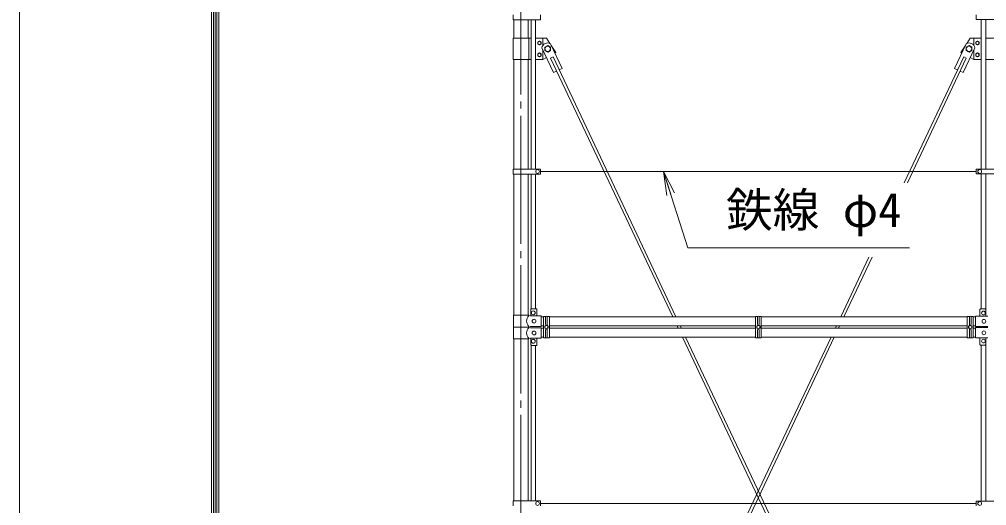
# Model space of a CAD drawing. Units: millimetres, scale not verified. Extents: x -12600 to 12600, y -8910 to 8910.
# Drawn here: x -12600 to -8526, y -1734 to 314 of the extents above; entities that cross this region are included whole.
import ezdxf
from ezdxf.enums import TextEntityAlignment as Align

# ---------------------------------------------------------------- set-up
doc = ezdxf.new("R2010")
doc.units = ezdxf.units.MM
doc.header["$LTSCALE"] = 30
doc.linetypes.add('LONG_CHAIN', pattern=[21, 18, -1, 1, -1])
for name, color, linetype, lineweight in [('0-0_D-TTL', 7, 'Continuous', 9), ('0-3_D-STR1', 1, 'Continuous', 9), ('0-6_D-BMK', 2, 'LONG_CHAIN', 9), ('0-7_D-STR3', 3, 'Continuous', 9), ('0-A_0', 7, 'Continuous', 9), ('0-D_D-STR-TXT', 7, 'Continuous', 9)]:
    doc.layers.add(name, color=color, linetype=linetype, lineweight=lineweight)
doc.styles.add('ＭＳ ゴシック', font='')
doc.styles.get('ＭＳ ゴシック').set_extended_font_data('MS Gothic')

# ---------------------------------------------------------------- blocks, each defined once
blk = doc.blocks.new('_Open')
at = {"layer": '0-A_0'}
blk.add_line((-30, 5), (0, 0), dxfattribs=at)
blk.add_lwpolyline([(-30, -5), (0, 0), (-30, 0)], dxfattribs=at)

msp = doc.modelspace()

# ---------------------------------------------------------------- linework, layer by layer
at = {"layer": '0-0_D-TTL', "color": 2}
msp.add_lwpolyline([(-12600, 8910), (12600, 8910), (12600, -8910), (-12600, -8910)], close=True, dxfattribs=at)
at = {"layer": '0-0_D-TTL'}
for points in [[(-11790, 8250), (11790, 8250), (11790, -8250), (-11790, -8250)], [(-11782.5, 8242.5), (11782.5, 8242.5), (11782.5, -8242.5), (-11782.5, -8242.5)], [(-11775, 8235), (11775, 8235), (11775, -8235), (-11775, -8235)], [(-11767.5, 8227.5), (11767.5, 8227.5), (11767.5, -8227.5), (-11767.5, -8227.5)], [(-11760, 8220), (11760, 8220), (11760, -8220), (-11760, -8220)]]:
    msp.add_lwpolyline(points, close=True, dxfattribs=at)
at = {"layer": '0-3_D-STR1'}
for p, q in [((-10517.36, 234.57), (-10517.36, 312.78)), ((-10456.86, 234.57), (-10456.86, 312.78)), ((-10517.36, -316.22), (-10517.36, 144.57)), ((-10456.86, -316.22), (-10456.86, 144.57)), ((-10517.36, -931.72), (-10517.36, -337.22)), ((-10456.86, -931.72), (-10456.86, -337.22)), ((-10402.11, -938.62), (-10392.11, -938.62)), ((-10402.11, -976.72), (-10392.11, -976.72)), ((-10367.11, -938.62), (-9499.61, -938.62)), ((-10367.11, -976.72), (-9499.61, -976.72)), ((-9474.61, -938.62), (-8607.11, -938.62)), ((-9474.61, -976.72), (-8607.11, -976.72)), ((-8582.11, -938.62), (-8572.11, -938.62)), ((-8582.11, -976.72), (-8572.11, -976.72)), ((-10402.11, -986.72), (-10392.11, -986.72)), ((-10367.11, -986.72), (-9499.61, -986.72)), ((-9474.61, -986.72), (-8607.11, -986.72)), ((-8582.11, -986.72), (-8572.11, -986.72)), ((-10517.36, -1714.22), (-10517.36, -1031.72)), ((-10456.86, -1714.22), (-10456.86, -1031.72)), ((-10402.11, -1024.82), (-10392.11, -1024.82)), ((-10367.11, -1024.82), (-9499.61, -1024.82)), ((-9474.61, -1024.82), (-8607.11, -1024.82)), ((-8582.11, -1024.82), (-8572.11, -1024.82))]:
    msp.add_line(p, q, dxfattribs=at)
at = {"layer": '0-6_D-BMK'}
for p, q in [((-10487.11, 3688.28), (-10487.11, -4776.72)), ((-10487.11, -312.2), (-10487.11, -352.98))]:
    msp.add_line(p, q, dxfattribs=at)
at = {"layer": '0-7_D-STR3'}
for p, q in [((-10519.91, 333.78), (-10519.91, 312.78)), ((-10405.11, 333.78), (-10405.11, 312.78)), ((-8569.61, 333.58), (-8569.61, 312.98)), ((-10519.91, 312.78), (-10405.11, 312.78)), ((-10444.61, -316.22), (-10444.61, 312.78)), ((-10425.61, -316.22), (-10425.61, 312.78)), ((-8569.61, 312.98), (-8404.61, 312.98)), ((-8548.61, 312.98), (-8548.61, -316.42)), ((-8529.61, 312.98), (-8529.61, -316.42)), ((-10519.66, 234.57), (-10519.66, 144.57)), ((-10444.61, 234.57), (-10519.66, 234.57)), ((-10454.56, 234.57), (-10454.56, 144.57)), ((-10379.56, 234.57), (-10425.61, 234.57)), ((-10394.56, 234.57), (-10394.56, 204.57)), ((-10379.56, 234.57), (-10364.95, 212.65)), ((-10362.9, 211.68), (-10313.72, 107.73)), ((-8611.33, 211.68), (-8660.51, 107.73)), ((-8579.66, 234.57), (-8579.66, 204.57)), ((-8454.56, 234.57), (-8529.61, 234.57)), ((-10399.06, 194.58), (-10349.87, 90.63)), ((-10394.56, 185.08), (-10394.56, 144.57)), ((-8575.17, 194.58), (-8624.35, 90.63)), ((-8579.66, 185.08), (-8579.66, 144.57)), ((-10444.61, 144.57), (-10519.66, 144.57)), ((-10394.56, 144.57), (-10425.61, 144.57)), ((-10379.33, 152.88), (-10394.56, 144.57)), ((-10362.88, 150.85), (-10352.03, 155.98)), ((-10362.88, 150.85), (-9847.4, -938.62)), ((-10352.03, 155.98), (-9834.13, -938.62)), ((-8622.19, 155.98), (-8872.83, -373.74)), ((-8611.35, 150.85), (-8859.55, -373.74)), ((-8611.35, 150.85), (-8622.19, 155.98)), ((-8594.9, 152.88), (-8579.66, 144.57)), ((-8579.66, 144.57), (-8548.61, 144.57)), ((-8529.61, 144.57), (-8454.56, 144.57)), ((-10349.87, 90.63), (-10337.22, 96.61)), ((-10326.37, 101.75), (-10313.72, 107.73)), ((-8647.85, 101.75), (-8660.51, 107.73)), ((-8624.35, 90.63), (-8637.01, 96.61)), ((-10519.91, -316.22), (-10519.91, -337.22)), ((-10519.91, -316.22), (-10405.11, -316.22)), ((-10405.11, -316.22), (-10405.11, -337.22)), ((-8569.61, -316.42), (-8404.61, -316.42)), ((-8569.61, -316.42), (-8569.61, -337.02)), ((-10519.91, -337.22), (-10405.11, -337.22)), ((-10444.61, -905.4), (-10444.61, -337.22)), ((-10425.61, -904.72), (-10425.61, -337.22)), ((-8569.61, -326.72), (-10405.11, -326.72)), ((-8569.61, -337.02), (-8404.61, -337.02)), ((-8548.61, -905.62), (-8548.61, -337.02)), ((-8529.61, -906.3), (-8529.61, -337.02)), ((-9021.37, -687.7), (-9140.1, -938.62)), ((-9008.1, -687.7), (-9126.82, -938.62)), ((-10518.21, -931.72), (-10453.31, -931.72)), ((-10518.21, -931.72), (-10518.21, -981.72)), ((-10447.31, -934.72), (-10453.31, -931.72)), ((-10447.31, -934.72), (-10402.11, -934.72)), ((-10445.11, -906.72), (-10445.11, -934.72)), ((-10443.11, -904.72), (-10422.11, -904.72)), ((-10420.11, -906.72), (-10420.11, -934.72)), ((-10402.11, -978.72), (-10402.11, -934.72)), ((-8572.11, -935.62), (-8520.91, -935.62)), ((-8572.11, -979.62), (-8572.11, -935.62)), ((-8554.11, -935.62), (-8554.11, -907.62)), ((-8531.11, -905.62), (-8552.11, -905.62)), ((-8529.11, -935.62), (-8529.11, -907.62)), ((-10392.11, -937.36), (-10383.11, -937.36)), ((-10383.11, -937.36), (-10383.11, -969.72)), ((-10376.11, -937.36), (-10376.11, -969.72)), ((-9829.37, -976.72), (-9824.64, -986.72)), ((-9816.1, -976.72), (-9811.37, -986.72)), ((-9490.61, -937.36), (-9490.61, -969.72)), ((-9474.61, -937.36), (-9483.61, -937.36)), ((-9483.61, -937.36), (-9483.61, -969.72)), ((-9158.13, -976.72), (-9162.86, -986.72)), ((-9144.85, -976.72), (-9149.58, -986.72)), ((-8598.11, -937.36), (-8598.11, -969.72)), ((-8582.11, -937.36), (-8591.11, -937.36)), ((-8591.11, -937.36), (-8591.11, -969.72)), ((-10518.21, -981.72), (-10453.31, -981.72)), ((-10518.21, -981.72), (-10453.31, -981.72)), ((-10518.21, -1031.72), (-10518.21, -981.72)), ((-10447.31, -978.72), (-10453.31, -981.72)), ((-10447.31, -984.72), (-10453.31, -981.72)), ((-10447.31, -978.72), (-10402.11, -978.72)), ((-10447.31, -984.72), (-10402.11, -984.72)), ((-10402.11, -984.72), (-10402.11, -1028.72)), ((-10383.11, -1026.61), (-10383.11, -993.72)), ((-10376.11, -1026.61), (-10376.11, -993.72)), ((-9490.61, -1026.61), (-9490.61, -993.72)), ((-9483.61, -1026.61), (-9483.61, -993.72)), ((-8598.11, -1026.61), (-8598.11, -993.72)), ((-8591.11, -1026.61), (-8591.11, -993.72)), ((-8572.11, -979.62), (-8520.91, -979.62)), ((-8572.11, -983.82), (-8520.91, -983.82)), ((-8572.11, -983.82), (-8572.11, -1027.82)), ((-10518.21, -1031.72), (-10453.31, -1031.72)), ((-10447.31, -1028.72), (-10453.31, -1031.72)), ((-10447.31, -1028.72), (-10402.11, -1028.72)), ((-10445.11, -1056.72), (-10445.11, -1028.72)), ((-10444.61, -1714.22), (-10444.61, -1058.05)), ((-10443.11, -1058.72), (-10422.11, -1058.72)), ((-10425.61, -1714.22), (-10425.61, -1058.72)), ((-10420.11, -1056.72), (-10420.11, -1028.72)), ((-9180.88, -1024.82), (-9888.15, -2519.64)), ((-9167.61, -1024.82), (-9877.3, -2524.78)), ((-9806.62, -1024.82), (-9096.93, -2524.78)), ((-9793.34, -1024.82), (-9086.08, -2519.64)), ((-8572.11, -1027.82), (-8520.91, -1027.82)), ((-8554.11, -1027.82), (-8554.11, -1055.82)), ((-8531.11, -1057.82), (-8552.11, -1057.82)), ((-8548.61, -1714.42), (-8548.61, -1057.82)), ((-8529.61, -1714.42), (-8529.61, -1057.15)), ((-8529.11, -1027.82), (-8529.11, -1055.82)), ((-10519.91, -1714.22), (-10519.91, -1735.22)), ((-10519.91, -1714.22), (-10405.11, -1714.22)), ((-10405.11, -1714.22), (-10405.11, -1735.22)), ((-8569.61, -1724.72), (-10405.11, -1724.72)), ((-8569.61, -1714.42), (-8404.61, -1714.42)), ((-8569.61, -1714.42), (-8569.61, -1735.02))]:
    msp.add_line(p, q, dxfattribs=at)
for points in [[(-10409.56, 222.67), (-10416.58, 218.62), (-10416.58, 210.52), (-10409.56, 206.47), (-10402.55, 210.52), (-10402.55, 218.62)], [(-8564.66, 222.67), (-8557.65, 218.62), (-8557.65, 210.52), (-8564.66, 206.47), (-8571.68, 210.52), (-8571.68, 218.62)], [(-10409.56, 156.47), (-10416.58, 160.52), (-10416.58, 168.62), (-10409.56, 172.67), (-10402.55, 168.62), (-10402.55, 160.52)], [(-10374.56, 203.43), (-10386.56, 196.5), (-10386.56, 182.64), (-10374.56, 175.72), (-10362.56, 182.64), (-10362.56, 196.5)], [(-8599.66, 203.43), (-8587.66, 196.5), (-8587.66, 182.64), (-8599.66, 175.72), (-8611.66, 182.64), (-8611.66, 196.5)], [(-8564.66, 156.47), (-8557.65, 160.52), (-8557.65, 168.62), (-8564.66, 172.67), (-8571.68, 168.62), (-8571.68, 160.52)], [(-10379.61, -989.82), (-10386.63, -985.77), (-10386.63, -977.67), (-10379.61, -973.62), (-10372.6, -977.67), (-10372.6, -985.77)], [(-9487.11, -989.82), (-9480.1, -985.77), (-9480.1, -977.67), (-9487.11, -973.62), (-9494.13, -977.67), (-9494.13, -985.77)], [(-8594.61, -989.82), (-8587.6, -985.77), (-8587.6, -977.67), (-8594.61, -973.62), (-8601.63, -977.67), (-8601.63, -985.77)]]:
    msp.add_lwpolyline(points, close=True, dxfattribs=at)
for points in [[(-10359.46, 204.43), (-10339.56, 174.57), (-10344.15, 172.07)], [(-8614.76, 204.43), (-8634.66, 174.57), (-8630.07, 172.07)], [(-8548.61, 234.57), (-8594.66, 234.57), (-8609.28, 212.65)], [(-10383.11, -1026.61), (-10392.11, -1026.61), (-10392.11, -937.36)], [(-10376.11, -937.36), (-10367.11, -937.36), (-10367.11, -1026.61), (-10376.11, -1026.61)], [(-9490.61, -937.36), (-9499.61, -937.36), (-9499.61, -1026.61), (-9490.61, -1026.61)], [(-9483.61, -1026.61), (-9474.61, -1026.61), (-9474.61, -937.36)], [(-8598.11, -937.36), (-8607.11, -937.36), (-8607.11, -1026.61), (-8598.11, -1026.61)], [(-8591.11, -1026.61), (-8582.11, -1026.61), (-8582.11, -937.36)]]:
    msp.add_lwpolyline(points, dxfattribs=at)
for centre, radius in [((-10409.56, 214.57), 7.03), ((-8564.66, 214.57), 7.03), ((-10409.56, 164.57), 7.03), ((-10374.56, 189.57), 11.5), ((-8599.66, 189.57), 11.5), ((-8564.66, 164.57), 7.03), ((-10417.11, -326.72), 8), ((-8554.61, -326.72), 8), ((-10435.11, -921.72), 8), ((-8539.11, -922.62), 8), ((-10432.11, -956.72), 8), ((-10379.61, -981.72), 7.03), ((-9487.11, -981.72), 7.03), ((-8594.61, -981.72), 7.03), ((-8537.11, -957.62), 8), ((-10432.11, -1006.72), 8), ((-8537.11, -1005.82), 8), ((-10435.11, -1041.72), 8), ((-8539.11, -1040.82), 8), ((-10417.11, -1724.72), 8), ((-8554.61, -1724.72), 8)]:
    msp.add_circle(centre, radius, dxfattribs=at)
for centre, radius, start, end in [((-10374.56, 189.57), 25, 62.19074, 168.45095), ((-8599.66, 189.57), 25, 11.54905, 117.80926), ((-10434.73, -956.72), 28.8, 130.19176, 229.80824), ((-10443.11, -906.72), 2, 90, 180), ((-10422.11, -906.72), 2, 0, 90), ((-10379.61, -942.98), 6.62, 58.10921, 121.89079), ((-9487.11, -942.98), 6.62, 58.10921, 121.89079), ((-8594.61, -942.98), 6.62, 58.10921, 121.89079), ((-8552.11, -907.62), 2, 90, 180), ((-8531.11, -907.62), 2, 0, 90), ((-10379.61, -969.72), 3.5, 180, 0), ((-9487.11, -969.72), 3.5, 180, 0), ((-8594.61, -969.72), 3.5, 180, 0), ((-10434.73, -1006.72), 28.8, 130.19176, 229.80824), ((-10379.61, -993.72), 3.5, 0, 180), ((-9487.11, -993.72), 3.5, 0, 180), ((-8594.61, -993.72), 3.5, 0, 180), ((-10443.11, -1056.72), 2, 180, 270), ((-10422.11, -1056.72), 2, 270, 0), ((-10379.61, -1020.99), 6.62, 238.10921, 301.89079), ((-9487.11, -1020.99), 6.62, 238.10921, 301.89079), ((-8594.61, -1020.99), 6.62, 238.10921, 301.89079), ((-8552.11, -1055.82), 2, 180, 270), ((-8531.11, -1055.82), 2, 270, 0)]:
    msp.add_arc(centre, radius, start, end, dxfattribs=at)
at = {"layer": '0-D_D-STR-TXT'}
msp.add_lwpolyline([(-8850.66, -648.35), (-9784.65, -648.35), (-9886, -328.63)], dxfattribs=at)

# ---------------------------------------------------------------- block references
at = {"layer": '0-D_D-STR-TXT', "xscale": 3.333333, "yscale": 3.333333, "rotation": 107.58773}
msp.add_blockref('_Open', (-9886.6, -326.72), dxfattribs=at)

# ---------------------------------------------------------------- texts
at = {"layer": '0-D_D-STR-TXT', "style": 'ＭＳ ゴシック'}
msp.add_text('鉄線 φ4', height=144.3, dxfattribs=at).set_placement((-9623.5, -603.74), align=Align.BOTTOM_LEFT)

doc.saveas('drawing.dxf')
